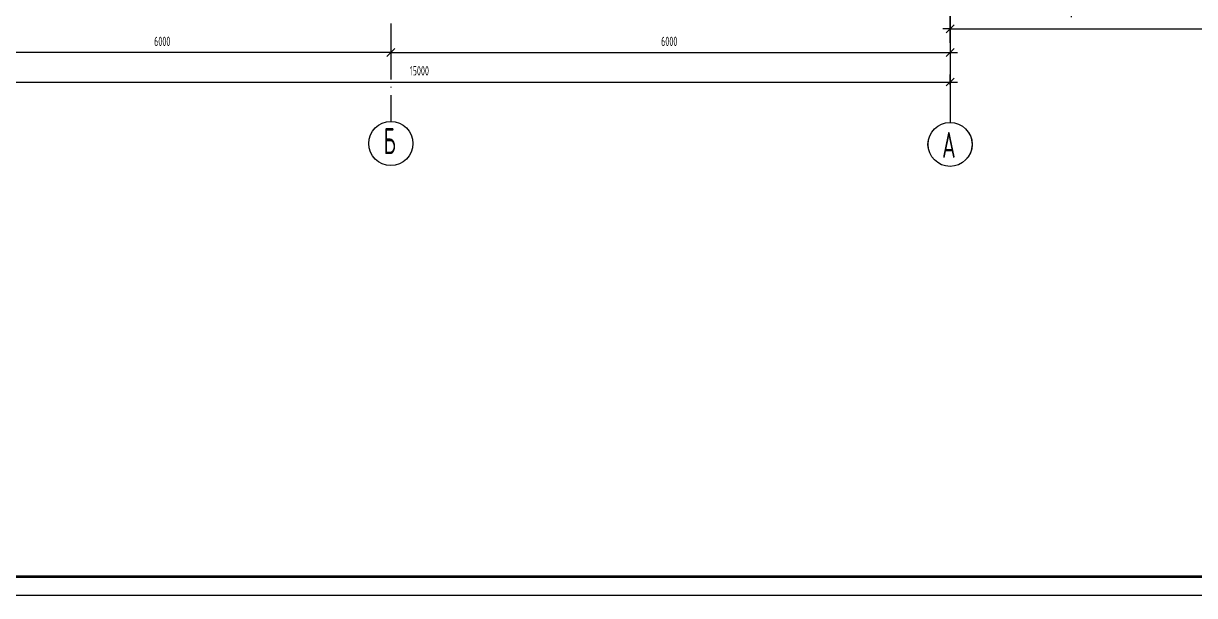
# Model space of a CAD drawing. Header units: millimetres. Extents: x -2281 to 5887, y 0 to 4166.
# Drawn here: x 2703.7 to 3017.8, y 0 to 153.6 of the extents above; entities that cross this region are included whole.
import ezdxf

# ---------------------------------------------------------------- set-up
doc = ezdxf.new("R2010")
doc.units = ezdxf.units.MM
for name, pattern in [('K5LT32848', [19.2, 15, -2, 0.2, -2]), ('K5LT_AXLED', [19.5, 15, -1.5, 1.5, -1.5]), ('K5LT_BASIC', [0]), ('K5LT_THIN', [0])]:
    doc.linetypes.add(name, pattern=pattern)
doc.layers.add('Системный слой', color=7, linetype='Continuous')
doc.styles.add('KDIMTEXTSTYLE', font='GOST_AU.SHX', dxfattribs={"width": 0.96, "oblique": 15, "height": 5})
doc.styles.add('KTEXTSTYLE', font='GOST_AU.SHX', dxfattribs={"width": 0.96, "height": 5})
doc.dimstyles.new('KDIMSTYLE (0.03)', dxfattribs={"dimtxt": 5, "dimasz": 1, "dimexe": 2, "dimexo": 0, "dimgap": 1, "dimtad": 1, "dimlfac": 40, "dimtxsty": 'KDIMTEXTSTYLE', "dimsah": 1, "dimcen": 0, "dimdle": 1, "dimadec": 0, "dimazin": 0, "dimtfac": 0.667, "dimtmove": 0, "dimatfit": 3, "dimfxl": 1, "dimtvp": 1, "dimtolj": 1, "dimtzin": 0, "dimarcsym": 0})

# ---------------------------------------------------------------- blocks, each defined once
blk = doc.blocks.new('T77')
at = {"layer": 'Системный слой', "color": 7, "insert": (-2.22, 7), "char_height": 2.5, "attachment_point": 1, "style": 'KTEXTSTYLE'}
blk.add_mtext('\\H3.5;\\W0.965;\\Q15;\\Q0;\\W0.715;\\H7.00;А', dxfattribs=at)
blk = doc.blocks.new('D7')
at = {"layer": 'Системный слой', "color": 7, "linetype": 'K5LT_THIN', "lineweight": 13, "transparency": 16777216}
for p, q in [((2652.25, 140.92), (2652.25, 147.81)), ((2802.25, 149.09), (2802.25, 143.81)), ((2652.25, 145.81), (2650.25, 145.81)), ((2653.31, 146.87), (2651.19, 144.75)), ((2801.19, 144.75), (2803.31, 146.87)), ((2802.25, 145.81), (2804.25, 145.81))]:
    blk.add_line(p, q, dxfattribs=at)
at = {"transparency": 16777216}
blk.add_wipeout([(2738.73, 146.81), (2738.73, 150.38), (2743.56, 150.38), (2743.56, 146.81)], dxfattribs=at).dxf.layer = 'Системный слой'
at = {"layer": 'Системный слой', "color": 7, "linetype": 'K5LT_THIN', "lineweight": 13, "transparency": 16777216}
blk.add_line((2802.25, 145.81), (2652.25, 145.81), dxfattribs=at)
at = {"layer": 'Системный слой', "color": 7, "transparency": 16777216, "insert": (2738.73, 150.08), "char_height": 2.5, "attachment_point": 1, "style": 'KTEXTSTYLE'}
blk.add_mtext('\\H3.5;\\W0.965;\\Q15;\\Q0;\\W0.715;\\H2.50;6000', dxfattribs=at)
blk = doc.blocks.new('KDIMARROW_03')
at = {"layer": 'Системный слой', "color": 0, "linetype": 'K5LT_THIN', "lineweight": 13}
for p, q in [((-1.06, -1.06), (1.06, 1.06)), ((0, 0), (-1, 0)), ((0, 0), (2, 0))]:
    blk.add_line(p, q, dxfattribs=at)
blk = doc.blocks.new('D8')
at = {"layer": 'Системный слой', "color": 7, "linetype": 'K5LT_THIN', "lineweight": 13, "transparency": 16777216}
for p, q in [((2952.25, 153.1), (2952.25, 143.81)), ((2802.25, 148.29), (2802.25, 143.81)), ((2802.25, 145.81), (2800.25, 145.81)), ((2803.31, 146.87), (2801.19, 144.75)), ((2951.19, 144.75), (2953.31, 146.87)), ((2952.25, 145.81), (2954.25, 145.81))]:
    blk.add_line(p, q, dxfattribs=at)
at = {"transparency": 16777216}
blk.add_wipeout([(2874.73, 146.81), (2874.73, 150.38), (2879.56, 150.38), (2879.56, 146.81)], dxfattribs=at).dxf.layer = 'Системный слой'
at = {"layer": 'Системный слой', "color": 7, "linetype": 'K5LT_THIN', "lineweight": 13, "transparency": 16777216}
blk.add_line((2802.25, 145.81), (2952.25, 145.81), dxfattribs=at)
at = {"layer": 'Системный слой', "color": 7, "transparency": 16777216, "insert": (2874.73, 150.08), "char_height": 2.5, "attachment_point": 1, "style": 'KTEXTSTYLE'}
blk.add_mtext('\\H3.5;\\W0.965;\\Q15;\\Q0;\\W0.715;\\H2.50;6000', dxfattribs=at)
blk = doc.blocks.new('D9')
at = {"layer": 'Системный слой', "color": 7, "linetype": 'K5LT_THIN', "lineweight": 13, "transparency": 16777216}
for p, q in [((2578.31, 138.96), (2576.19, 136.84)), ((2577.25, 141), (2577.25, 135.9)), ((2951.19, 136.84), (2953.31, 138.96)), ((2952.25, 137.17), (2952.25, 139.9)), ((2577.25, 137.9), (2575.25, 137.9)), ((2952.25, 137.9), (2954.25, 137.9))]:
    blk.add_line(p, q, dxfattribs=at)
at = {"transparency": 16777216}
blk.add_wipeout([(2807.3, 138.9), (2807.3, 142.47), (2812.96, 142.47), (2812.96, 138.9)], dxfattribs=at).dxf.layer = 'Системный слой'
at = {"layer": 'Системный слой', "color": 7, "linetype": 'K5LT_THIN', "lineweight": 13, "transparency": 16777216}
blk.add_line((2577.25, 137.9), (2952.25, 137.9), dxfattribs=at)
at = {"layer": 'Системный слой', "color": 7, "transparency": 16777216, "insert": (2807.3, 142.17), "char_height": 2.5, "attachment_point": 1, "style": 'KTEXTSTYLE'}
blk.add_mtext('\\H3.5;\\W0.965;\\Q15;\\Q0;\\W0.715;\\H2.50;15000', dxfattribs=at)
blk = doc.blocks.new('T80')
at = {"layer": 'Системный слой', "color": 7, "insert": (-2.22, 7), "char_height": 2.5, "attachment_point": 1, "style": 'KTEXTSTYLE'}
blk.add_mtext('\\H3.5;\\W0.965;\\Q15;\\Q0;\\W0.715;\\H7.00;А', dxfattribs=at)
blk = doc.blocks.new('D232')
at = {"layer": 'Системный слой', "color": 7, "linetype": 'K5LT_THIN', "lineweight": 13, "transparency": 16777216}
for p, q in [((3107.27, 166.66), (3107.27, 150.19)), ((2952.27, 148.42), (2952.27, 154.19)), ((2952.27, 152.19), (2950.27, 152.19)), ((2953.33, 153.25), (2951.21, 151.13)), ((3106.21, 151.13), (3108.33, 153.25)), ((3107.27, 152.19), (3109.27, 152.19))]:
    blk.add_line(p, q, dxfattribs=at)
at = {"transparency": 16777216}
blk.add_wipeout([(3027.26, 153.19), (3027.26, 156.76), (3032.08, 156.76), (3032.08, 153.19)], dxfattribs=at).dxf.layer = 'Системный слой'
at = {"layer": 'Системный слой', "color": 7, "linetype": 'K5LT_THIN', "lineweight": 13, "transparency": 16777216}
blk.add_line((2952.27, 152.19), (3107.27, 152.19), dxfattribs=at)
at = {"layer": 'Системный слой', "color": 7, "transparency": 16777216, "insert": (3027.26, 156.46), "char_height": 2.5, "attachment_point": 1, "style": 'KTEXTSTYLE'}
blk.add_mtext('\\H3.5;\\W0.965;\\Q15;\\Q0;\\W0.715;\\H2.50;6200', dxfattribs=at)
blk = doc.blocks.new('D233')
at = {"layer": 'Системный слой', "color": 7, "linetype": 'K5LT_THIN', "lineweight": 13, "transparency": 16777216}
for p, q in [((2984.77, 170.41), (2984.77, 155.31)), ((2952.27, 157.31), (2950.27, 157.31)), ((2953.33, 158.37), (2951.21, 156.25)), ((2952.27, 152.19), (2952.27, 159.31)), ((2983.71, 156.25), (2985.83, 158.37)), ((2984.77, 157.31), (2986.77, 157.31))]:
    blk.add_line(p, q, dxfattribs=at)
at = {"transparency": 16777216}
blk.add_wipeout([(2966.2, 158.31), (2966.2, 161.88), (2970.65, 161.88), (2970.65, 158.31)], dxfattribs=at).dxf.layer = 'Системный слой'
at = {"layer": 'Системный слой', "color": 7, "linetype": 'K5LT_THIN', "lineweight": 13, "transparency": 16777216}
blk.add_line((2952.27, 157.31), (2984.77, 157.31), dxfattribs=at)
at = {"layer": 'Системный слой', "color": 7, "transparency": 16777216, "insert": (2966.2, 161.58), "char_height": 2.5, "attachment_point": 1, "style": 'KTEXTSTYLE'}
blk.add_mtext('\\H3.5;\\W0.965;\\Q15;\\Q0;\\W0.715;\\H2.50;1300', dxfattribs=at)

msp = doc.modelspace()

# ---------------------------------------------------------------- linework, layer by layer
at = {"color": 5, "linetype": 'K5LT_BASIC', "lineweight": 35, "true_color": 0x0000ff}
msp.add_line((3359, 5), (2543, 5), dxfattribs=at)
at = {"color": 7, "linetype": 'K5LT_THIN', "lineweight": 13}
msp.add_line((3364, 0), (2523, 0), dxfattribs=at)
at = {"layer": 'Системный слой', "color": 1, "linetype": 'K5LT32848', "lineweight": 18, "true_color": 0xff0000}
for p, q in [((2952.26625, 179.95942), (2952.26625, 126.82049)), ((2802.24817, 153.61367), (2802.24817, 127.32551))]:
    msp.add_line(p, q, dxfattribs=at)
at = {"layer": 'Системный слой', "color": 30, "linetype": 'K5LT_AXLED', "lineweight": 13, "true_color": 0xff8000}
msp.add_line((2952.24817, 168.573), (2952.24817, 127.073), dxfattribs=at)
at = {"layer": 'Системный слой', "color": 7, "linetype": 'K5LT_THIN', "lineweight": 13}
for centre in [(2802.22464, 121.41124), (2952.24125, 121.15873), (2952.24817, 121.15873)]:
    msp.add_circle(centre, 5.91427, dxfattribs=at)

# ---------------------------------------------------------------- block references
at = {"layer": 'Системный слой', "xscale": -1, "rotation": 359.9999999999985}
for name, p in [('T80', (2951.52473, 117.53077)), ('T77', (2951.53164, 117.53077))]:
    msp.add_blockref(name, p, dxfattribs=at)

# ---------------------------------------------------------------- texts
at = {"layer": 'Системный слой', "color": 7, "insert": (2800.27995, 125.56458), "char_height": 2.5, "attachment_point": 1, "style": 'KTEXTSTYLE'}
msp.add_mtext('\\H3.5;\\W0.965;\\Q15;\\Q0;\\W0.715;\\H7.00;Б', dxfattribs=at)

# ---------------------------------------------------------------- next in the draw order: dimensions: what is measured, and where the dimension line sits
at = {"layer": 'Системный слой', "color": 7}
dim = msp.add_linear_dim(base=(2802.24817, 145.8124), p1=(2652.24817, 140.91629), p2=(2802.24817, 149.08637), dimstyle='KDIMSTYLE (0.03)', override={"dimexo": 0, "dimpost": '\\H2.5;\\W0.715;\\Q0;<>', "dimblk1": 'KDIMARROW_03', "dimblk2": 'KDIMARROW_03', "dimse1": 0, "dimse2": 0, "dimclrt": 7, "dimtolj": 1}, dxfattribs=at)
dim.commit()
dim.dimension.update_dxf_attribs({"geometry": 'D7', "text_midpoint": (2741.24817, 145.8124), "dimtype": 160})

# ---------------------------------------------------------------- next in the draw order: dimensions: what is measured, and where the dimension line sits
dim = msp.add_linear_dim(base=(2802.24817, 145.8124), p1=(2952.24817, 153.09621), p2=(2802.24817, 148.28694), dimstyle='KDIMSTYLE (0.03)', override={"dimexo": 0, "dimpost": '\\H2.5;\\W0.715;\\Q0;<>', "dimblk1": 'KDIMARROW_03', "dimblk2": 'KDIMARROW_03', "dimse1": 0, "dimse2": 0, "dimclrt": 7, "dimtolj": 1}, dxfattribs=at)
dim.commit()
dim.dimension.update_dxf_attribs({"geometry": 'D8', "text_midpoint": (2877.24817, 145.8124), "dimtype": 160})

# ---------------------------------------------------------------- next in the draw order: dimensions: what is measured, and where the dimension line sits
for base, p1, p2, picture, middle in [((2952.27317, 152.19192), (3107.26868, 166.66002), (2952.27317, 148.42038), 'D232', (3029.77093, 152.19192)), ((2577.24817, 137.90013), (2952.24817, 137.16912), (2577.24817, 140.99537), 'D9', (2810.24817, 137.90013))]:
    dim = msp.add_linear_dim(base=base, p1=p1, p2=p2, dimstyle='KDIMSTYLE (0.03)', override={"dimexo": 0, "dimpost": '\\H2.5;\\W0.715;\\Q0;<>', "dimblk1": 'KDIMARROW_03', "dimblk2": 'KDIMARROW_03', "dimse1": 0, "dimse2": 0, "dimclrt": 7, "dimtolj": 1}, dxfattribs=at)
    dim.commit()
    dim.dimension.update_dxf_attribs({"geometry": picture, "text_midpoint": middle, "dimtype": 160})

# ---------------------------------------------------------------- next in the draw order: dimensions: what is measured, and where the dimension line sits
dim = msp.add_linear_dim(base=(2952.26625, 157.31135), p1=(2984.77317, 170.41436), p2=(2952.26625, 152.19192), dimstyle='KDIMSTYLE (0.03)', override={"dimexo": 0, "dimpost": '\\H2.5;\\W0.715;\\Q0;<>', "dimblk1": 'KDIMARROW_03', "dimblk2": 'KDIMARROW_03', "dimse1": 0, "dimse2": 0, "dimclrt": 7, "dimtolj": 1}, dxfattribs=at)
dim.commit()
dim.dimension.update_dxf_attribs({"geometry": 'D233', "text_midpoint": (2968.51971, 157.31135), "dimtype": 160})

doc.saveas('drawing.dxf')
